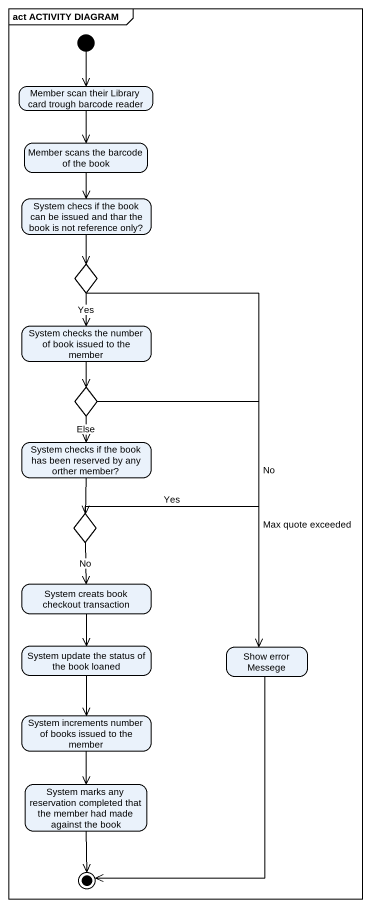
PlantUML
@startuml
mainframe act ACTIVITY DIAGRAM
hide empty description
state "Member scan their Library card trough barcode reader" as Member_scan_their_Library
state "Member scans the barcode of the book" as Member_scans_the_barcode_of
state "System checs if the book can be issued and thar the book is not reference only?" as System_checs_if_the_book
state choice1 <<choice>>
state "System checks the number of book issued to the member" as System_checks_the_number_of
state choice2 <<choice>>
state "System checks if the book has been reserved by any orther member?" as System_checks_if_the_book
state choice3 <<choice>>
state "System creats book checkout transaction" as System_creats_book_checkout
state "System update the status of the book loaned" as System_update_the_status_of
state "Show error Messege" as Show_error_Messege
state "System increments number of books issued to the member" as System_increments_number_of
state "System marks any reservation completed that the member had made against the book" as System_marks_any
[*] --> Member_scan_their_Library
Member_scan_their_Library --> Member_scans_the_barcode_of
Member_scans_the_barcode_of --> System_checs_if_the_book
System_checs_if_the_book --> choice1
choice1 --> System_checks_the_number_of : Yes
choice1 --> Show_error_Messege : No
System_checks_the_number_of --> choice2
choice2 --> System_checks_if_the_book : Else
choice2 --> Show_error_Messege : Max quote exceeded
System_checks_if_the_book --> choice3
choice3 --> System_creats_book_checkout : No
choice3 --> Show_error_Messege : Yes
System_creats_book_checkout --> System_update_the_status_of
System_update_the_status_of --> System_increments_number_of
System_increments_number_of --> System_marks_any
Show_error_Messege --> [*]
System_marks_any --> [*]
@enduml
